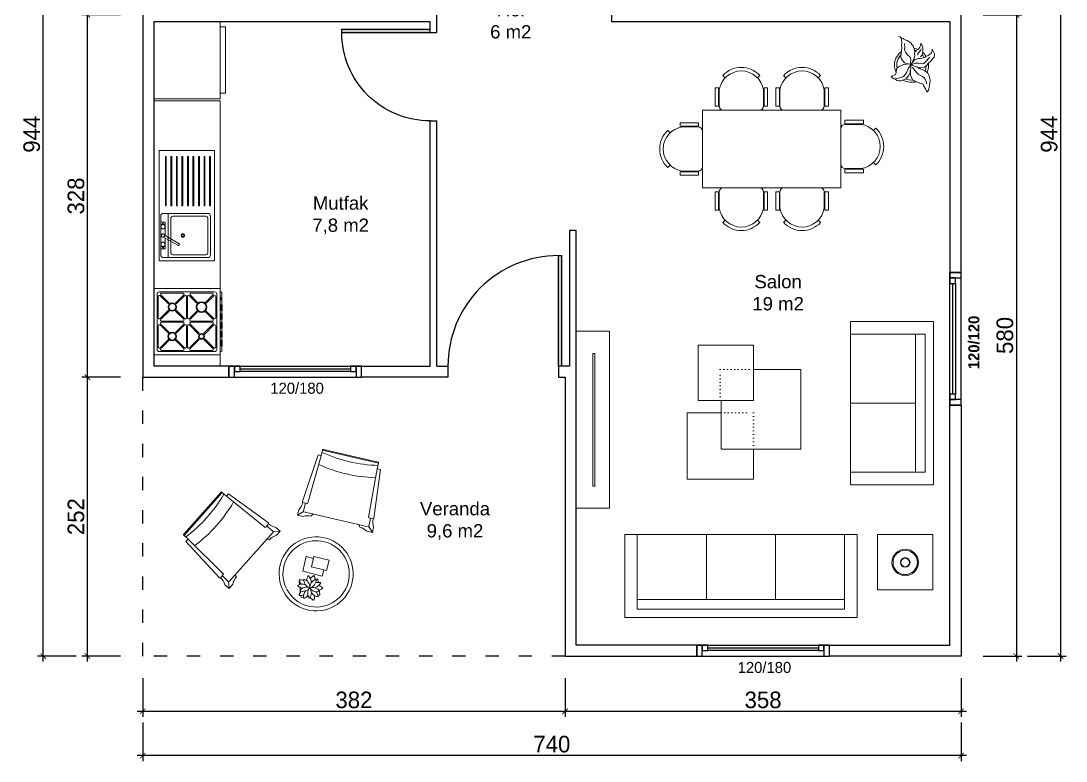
# Model space of a CAD drawing. Header units: inches. Extents: x 321 to 21697, y 7 to 6462.
# Drawn here: x 11832 to 12777, y 3896 to 4565 of the extents above; entities that cross this region are included whole.
import ezdxf

# ---------------------------------------------------------------- set-up
doc = ezdxf.new("R2010")
doc.units = ezdxf.units.IN
doc.header["$MEASUREMENT"] = 0
doc.linetypes.add('ACAD_ISO03W100', pattern=[30, 12, -18])
doc.linetypes.add('DOT2', pattern=[3.175, 0, -3.175])
doc.layers.add('Kapı', color=154, linetype='Continuous', true_color=0x0c4697)
doc.layers.add('Pencere', color=141, linetype='Continuous')
doc.layers.add('Veranda', color=31, linetype='Continuous')
doc.layers.add('tefris', color=8, linetype='Continuous', lineweight=5)
doc.layers.add('tefriş', color=8, linetype='Continuous', lineweight=0)
doc.styles.add('DIŞ ÖLÇÜ', font='FRAMDCN.TTF', dxfattribs={"height": 15})
doc.styles.get("Standard").update_dxf_attribs({"font": 'arial.ttf'})
doc.dimstyles.new('YAZI STİLİ', dxfattribs={"dimscale": 0.5, "dimtxt": 15, "dimasz": 10, "dimexe": 10, "dimexo": 10, "dimgap": 5, "dimtad": 1, "dimdec": 0, "dimtxsty": 'DIŞ ÖLÇÜ', "dimblk": 'ARCHTICK', "dimcen": 2.5, "dimdle": 10, "dimadec": 0, "dimazin": 0, "dimtfac": 1, "dimtdec": 0, "dimtix": 1, "dimtmove": 0, "dimatfit": 3, "dimldrblk": 'ARCHTICK', "dimfxl": 60, "dimfxlon": 1, "dimlwd": -1, "dimlwe": -1, "dimarcsym": 0})

# ---------------------------------------------------------------- blocks, each defined once
blk = doc.blocks.new('fewfe-flat-1')
at = {"layer": 'tefriş'}
for p, q in [((6.2, 30), (-14.8, 30)), ((-14.8, 30), (-14.8, 26)), ((-14.8, 26), (6.2, 26)), ((3.5, 25.3), (-14.5, 25.3)), ((6.2, 26), (6.2, 30)), ((-19.5, 20.3), (-19.5, -20.3)), ((17.7, 18.4), (20.3, 21.1)), ((17.7, -18.4), (20.3, -21.1)), ((-14.8, -26), (6.2, -26)), ((-14.8, -30), (-14.8, -26)), ((6.2, -30), (-14.8, -30)), ((-14.5, -25.3), (-7.9, -25.3)), ((-7.9, -25.3), (3.5, -25.3)), ((6.2, -26), (6.2, -30))]:
    blk.add_line(p, q, dxfattribs=at)
for centre, radius, start, end in [((-14.5, 20.3), 5, 90, 180), ((0, 0), 25.5, 277.8799, 82.1201), ((0.9, 0), 28.6, 312.6634, 47.3366), ((-14.5, -20.3), 5, 180, 270)]:
    blk.add_arc(centre, radius, start, end, dxfattribs=at)
blk = doc.blocks.new('tyhthtyhşpoş')
at = {"layer": 'tefriş', "linetype": 'Continuous'}
for p, q in [((6913.95, 6145.31), (6913.95, 6212.81)), ((6976.45, 6154.06), (6976.45, 6212.81)), ((7038.95, 6154.06), (7038.95, 6212.81)), ((7101.45, 6212.81), (7101.45, 6145.31)), ((7101.45, 6154.06), (6913.95, 6154.06)), ((7101.45, 6145.31), (6913.95, 6145.31))]:
    blk.add_line(p, q, dxfattribs=at)
blk.add_lwpolyline([(7112.7, 6212.81), (7112.7, 6137.81), (6902.7, 6137.81), (6902.7, 6212.81)], close=True, dxfattribs=at)
blk = doc.blocks.new('tyhjkooşp')
at = {"layer": 'tefris'}
blk.add_lwpolyline([(7131.2, 6162.81), (7131.2, 6212.81), (7181.2, 6212.81), (7181.2, 6162.81), (7131.2, 6162.81)], dxfattribs=at)
for radius in [12, 11, 4.35, 3.85]:
    blk.add_circle((7156.2, 6187.5), radius, dxfattribs=at)
blk = doc.blocks.new('saksı masa')
at = {"lineweight": 0, "elevation": 51.05}
for points in [[(42694.75, -80314.18), (42694.75, -80310.89), (42697.47, -80310.89)], [(42704.69, -80310.89), (42705.39, -80310.89)], [(42707.48, -80310.89), (42707.68, -80310.89)], [(42711.37, -80310.89), (42711.83, -80310.89), (42711.83, -80314.14)], [(42694.75, -80321.82), (42694.75, -80321.17)], [(42696.49, -80325.76), (42694.75, -80325.76), (42694.75, -80322.39)], [(42711.83, -80323.95), (42711.83, -80325.76), (42709.54, -80325.76)], [(42711.83, -80316.55), (42711.83, -80319.15)], [(42711.83, -80319.94), (42711.83, -80320.88)], [(42706.79, -80325.76), (42705.15, -80325.76)]]:
    blk.add_lwpolyline(points, dxfattribs=at)
at = {"linetype": 'ByBlock', "lineweight": 0}
for centre, radius, start, end in [((42695.37, -80323.47, 51.05), 9.31, 78.50685, 108.8699), ((42699.68, -80310.19, 51.05), 8.58, 211.3987, 260.8676), ((42703.62, -80310.85, 51.05), 7.29, 183.75273, 264.95532), ((42695.13, -80319.14, 51.05), 7.91, 7.48413, 81.22392), ((42704.6, -80309.85, 51.05), 7.21, 160.75243, 194.49137), ((42693.42, -80318.19, 51.05), 11.57, 46.64859, 67.78949), ((42709.49, -80312.53, 51.05), 8.58, 139.39871, 188.8676), ((42710.08, -80316.48, 51.05), 7.29, 111.75273, 192.95532), ((42695.53, -80312.53, 51.05), 9.31, 6.50685, 36.8699), ((42699.57, -80310.97, 51.05), 7.91, 295.48413, 9.22392), ((42710.3, -80322.58, 51.05), 8.58, 67.3987, 116.8676), ((42711.33, -80317.1, 51.05), 7.21, 88.75243, 122.49137), ((42705.99, -80309.31, 51.05), 9.31, 294.50685, 324.8699), ((42699.95, -80309.05, 51.05), 11.57, 334.64859, 355.78948), ((42700.09, -80327.22, 51.05), 11.57, 118.64859, 139.78948), ((42695.62, -80314.01, 51.05), 7.21, 232.75243, 266.49137), ((42701.53, -80325.89, 51.05), 7.91, 79.48413, 153.22392), ((42696.27, -80315.26, 51.05), 7.29, 255.75273, 336.95532), ((42705.72, -80327, 51.05), 9.31, 150.50685, 180.8699), ((42694.42, -80318.8, 51.05), 8.58, 283.3987, 332.8676), ((42709.93, -80321.89, 51.05), 7.91, 151.48413, 225.22392), ((42706.73, -80324.36, 51.05), 7.29, 39.75273, 120.95532), ((42708.71, -80312.67, 51.05), 7.91, 223.48413, 297.22392), ((42698.19, -80323.61, 51.05), 7.29, 327.75273, 48.95532), ((42712.28, -80318.25, 51.05), 9.31, 222.50685, 252.8699), ((42700.99, -80326.46, 51.05), 8.58, 355.3987, 44.8676), ((42710.66, -80312.44, 51.05), 11.57, 262.64859, 283.78949), ((42706.52, -80325.75, 51.05), 7.21, 16.75243, 50.49137), ((42710.75, -80323.67, 51.05), 11.57, 190.64859, 211.78949), ((42696.81, -80323.84, 51.05), 7.21, 304.75243, 338.49137)]:
    blk.add_arc(centre, radius, start, end, dxfattribs=at)
blk = doc.blocks.new('sdkg')
at = {"lineweight": 0}
blk.add_lwpolyline([(-25200.41, 766.3), (-25205.97, 764.97), (-25210.19, 782.61), (-25196.94, 785.78), (-25195.4, 779.31)], dxfattribs=at)
blk.add_lwpolyline([(-25203.08, 777.47), (-25193.73, 779.71), (-25190.44, 765.96), (-25199.79, 763.72)], close=True, dxfattribs=at)
for major_axis in [(23.69, -23.69), (21.21, -21.21)]:
    blk.add_ellipse((-25206.72, 770.75), major_axis=major_axis, ratio=1, start_param=0.785398, end_param=7.068583, dxfattribs=at)
at = {"lineweight": 0, "xscale": -1, "rotation": 304.2121771615189}
blk.add_blockref('saksı masa', (65209.5, 10616.07, -51.05), dxfattribs=at)
blk = doc.blocks.new('thytyhyth')
at = {"layer": 'tefris', "extrusion": (0, 0, -1)}
for p, q in [((6679.61, 6330.64), (6630.13, 6342.13)), ((6679.61, 6330.64), (6630.13, 6342.13)), ((6625.26, 6337.1), (6611.16, 6294.85)), ((6625.26, 6337.1), (6611.16, 6294.85)), ((6628.18, 6336.42), (6615.97, 6293.65)), ((6628.18, 6336.42), (6615.97, 6293.65)), ((6628.18, 6336.42), (6625.26, 6337.1)), ((6628.18, 6336.42), (6625.26, 6337.1)), ((6628.18, 6336.42), (6629.41, 6341.68)), ((6628.18, 6336.42), (6629.41, 6341.68)), ((6679.97, 6329.53), (6629.31, 6341.29)), ((6679.97, 6329.53), (6629.31, 6341.29)), ((6678.83, 6324.66), (6670.94, 6280.88)), ((6678.83, 6324.66), (6670.94, 6280.88)), ((6681.76, 6323.98), (6675.79, 6279.84)), ((6681.76, 6323.98), (6675.79, 6279.84)), ((6678.83, 6324.66), (6680.06, 6329.92)), ((6678.83, 6324.66), (6680.06, 6329.92)), ((6678.83, 6324.66), (6681.76, 6323.98)), ((6678.83, 6324.66), (6681.76, 6323.98)), ((6503.77, 6265.35), (6537.56, 6303.29)), ((6503.77, 6265.35), (6537.56, 6303.29)), ((6504.11, 6264.24), (6538.7, 6303.07)), ((6504.11, 6264.24), (6538.7, 6303.07)), ((6542.44, 6299.74), (6538.4, 6303.34)), ((6542.44, 6299.74), (6538.4, 6303.34)), ((6542.44, 6299.74), (6544.43, 6301.98)), ((6542.44, 6299.74), (6544.43, 6301.98)), ((6542.44, 6299.74), (6577.08, 6271.84)), ((6542.44, 6299.74), (6577.08, 6271.84)), ((6544.43, 6301.98), (6580.32, 6275.61)), ((6544.43, 6301.98), (6580.32, 6275.61)), ((6606.71, 6282.64), (6607.87, 6287.6)), ((6606.71, 6282.64), (6607.87, 6287.6)), ((6612.04, 6285.96), (6606.71, 6282.64)), ((6612.04, 6285.96), (6606.71, 6282.64)), ((6611.59, 6294.08), (6615.26, 6293.23)), ((6611.59, 6294.08), (6615.26, 6293.23)), ((6614.01, 6293.52), (6611.98, 6286.42)), ((6614.01, 6293.52), (6611.98, 6286.42)), ((6612.42, 6285.67), (6670.61, 6272.15)), ((6612.42, 6285.67), (6670.61, 6272.15)), ((6606.71, 6282.64), (6611.67, 6281.49)), ((6606.71, 6282.64), (6611.67, 6281.49)), ((6672.65, 6279.89), (6671.34, 6272.63)), ((6672.65, 6279.89), (6671.34, 6272.63)), ((6675.06, 6279.33), (6671.39, 6280.19)), ((6675.06, 6279.33), (6671.39, 6280.19)), ((6584.59, 6267.38), (6544.85, 6222.77)), ((6584.59, 6267.38), (6544.85, 6222.77)), ((6580.42, 6274.73), (6577.91, 6271.91)), ((6580.42, 6274.73), (6577.91, 6271.91)), ((6578.77, 6272.88), (6584.51, 6268.25)), ((6578.77, 6272.88), (6584.51, 6268.25)), ((6584.73, 6267.84), (6591, 6268.2)), ((6584.73, 6267.84), (6591, 6268.2)), ((6591, 6268.2), (6587.2, 6271.58)), ((6591, 6268.2), (6587.2, 6271.58)), ((6591, 6268.2), (6587.61, 6264.4)), ((6591, 6268.2), (6587.61, 6264.4)), ((6674.4, 6266.92), (6669.44, 6268.07)), ((6674.4, 6266.92), (6669.44, 6268.07)), ((6671.08, 6272.24), (6674.4, 6266.92)), ((6671.08, 6272.24), (6674.4, 6266.92)), ((6674.4, 6266.92), (6675.55, 6271.87)), ((6674.4, 6266.92), (6675.55, 6271.87)), ((6507.85, 6260.91), (6503.82, 6264.51)), ((6507.85, 6260.91), (6503.82, 6264.51)), ((6507.85, 6260.91), (6505.85, 6258.67)), ((6507.85, 6260.91), (6505.85, 6258.67)), ((6505.85, 6258.67), (6536.18, 6226.06)), ((6505.85, 6258.67), (6536.18, 6226.06)), ((6507.85, 6260.91), (6539.55, 6229.71)), ((6507.85, 6260.91), (6539.55, 6229.71)), ((6537.07, 6226.07), (6539.58, 6228.88)), ((6537.07, 6226.07), (6539.58, 6228.88)), ((6538.72, 6227.92), (6543.98, 6222.74)), ((6538.72, 6227.92), (6543.98, 6222.74)), ((6544.78, 6216.31), (6540.98, 6219.69)), ((6544.78, 6216.31), (6540.98, 6219.69)), ((6544.42, 6222.57), (6544.78, 6216.31)), ((6544.42, 6222.57), (6544.78, 6216.31)), ((6544.78, 6216.31), (6548.16, 6220.11)), ((6544.78, 6216.31), (6548.16, 6220.11))]:
    blk.add_line(p, q, dxfattribs=at)
for centre, radius, start, end in [((-6629.99, 6341.55), 0.6, 13.07801, 103.07801), ((-6629.99, 6341.55), 0.6, 13.07801, 103.07801), ((-6683.73, 6460.62), 133.11, 271.81399, 294.34203), ((-6683.73, 6460.62), 133.11, 271.81399, 294.34203), ((-6681.16, 6449.56), 133.11, 271.63318, 294.52284), ((-6681.16, 6449.56), 133.11, 271.63318, 294.52284), ((-6679.47, 6330.05), 0.6, 103.07801, 193.07801), ((-6679.47, 6330.05), 0.6, 103.07801, 193.07801), ((-6425.42, 6369.15), 133.11, 210.42925, 232.95729), ((-6425.42, 6369.15), 133.11, 210.42925, 232.95729), ((-6433.9, 6361.61), 133.11, 210.24844, 233.1381), ((-6433.9, 6361.61), 133.11, 210.24844, 233.1381), ((-6538, 6302.89), 0.6, 41.69327, 131.69327), ((-6538, 6302.89), 0.6, 41.69327, 131.69327), ((-6611.72, 6294.66), 0.6, 283.07801, 18.46325), ((-6611.72, 6294.66), 0.6, 283.07801, 18.46325), ((-6597.58, 6297.45), 14.24, 193.5555, 223.79495), ((-6597.58, 6297.45), 14.24, 193.5555, 223.79495), ((-6612.56, 6286.26), 0.6, 283.07801, 15.93033), ((-6612.56, 6286.26), 0.6, 283.07801, 15.93033), ((-6615.4, 6293.81), 0.6, 195.93033, 283.07801), ((-6615.4, 6293.81), 0.6, 195.93033, 283.07801), ((-6579.97, 6275.13), 0.6, 126.30802, 221.69327), ((-6579.97, 6275.13), 0.6, 126.30802, 221.69327), ((-6615.98, 6267.92), 14.24, 72.36107, 102.60053), ((-6615.98, 6267.92), 14.24, 72.36107, 102.60053), ((-6621.8, 6280.77), 2.91, 21.11051, 78.87006), ((-6621.8, 6280.77), 2.91, 21.11051, 78.87006), ((-6671.53, 6280.77), 0.6, 283.07801, 10.22569), ((-6671.53, 6280.77), 0.6, 283.07801, 10.22569), ((-6689.12, 6276.19), 14.24, 342.36107, 12.60053), ((-6689.12, 6276.19), 14.24, 342.36107, 12.60053), ((-6675.2, 6279.92), 0.6, 187.69277, 283.07801), ((-6675.2, 6279.92), 0.6, 187.69277, 283.07801), ((-6577.46, 6272.31), 0.6, 221.69327, 308.84095), ((-6577.46, 6272.31), 0.6, 221.69327, 308.84095), ((-6589.91, 6285.56), 14.24, 280.97633, 311.21578), ((-6589.91, 6285.56), 14.24, 280.97633, 311.21578), ((-6584.14, 6267.78), 0.6, 128.84095, 221.69327), ((-6584.14, 6267.78), 0.6, 128.84095, 221.69327), ((-6660.03, 6271.89), 2.91, 127.28597, 185.04552), ((-6660.03, 6271.89), 2.91, 127.28597, 185.04552), ((-6659.59, 6257.79), 14.24, 103.5555, 133.79495), ((-6659.59, 6257.79), 14.24, 103.5555, 133.79495), ((-6670.75, 6272.74), 0.6, 190.22569, 283.07801), ((-6670.75, 6272.74), 0.6, 190.22569, 283.07801), ((-6504.22, 6264.95), 0.6, 311.69327, 41.69327), ((-6504.22, 6264.95), 0.6, 311.69327, 41.69327), ((-6579.75, 6257.97), 2.91, 65.90122, 123.66077), ((-6579.75, 6257.97), 2.91, 65.90122, 123.66077), ((-6591.92, 6250.82), 14.24, 42.17075, 72.41021), ((-6591.92, 6250.82), 14.24, 42.17075, 72.41021), ((-6539.13, 6229.28), 0.6, 134.54559, 221.69327), ((-6539.13, 6229.28), 0.6, 134.54559, 221.69327), ((-6553.65, 6228.66), 2.91, 319.72576, 17.48531), ((-6553.65, 6228.66), 2.91, 319.72576, 17.48531), ((-6536.62, 6226.47), 0.6, 221.69327, 317.07851), ((-6536.62, 6226.47), 0.6, 221.69327, 317.07851), ((-6527.4, 6215.39), 14.24, 132.17075, 162.41021), ((-6527.4, 6215.39), 14.24, 132.17075, 162.41021), ((-6544.4, 6223.17), 0.6, 221.69327, 314.54559), ((-6544.4, 6223.17), 0.6, 221.69327, 314.54559), ((-6562.14, 6217.4), 14.24, 10.97633, 41.21578), ((-6562.14, 6217.4), 14.24, 10.97633, 41.21578)]:
    blk.add_arc(centre, radius, start, end, dxfattribs=at)
at = {"layer": 'tefris', "rotation": 62.92761273598358}
blk.add_blockref('sdkg', (18781.83, 28323.64), dxfattribs=at)
blk = doc.blocks.new('_ArchTick')
at = {"color": 0, "linetype": 'ByBlock', "const_width": 0.15}
blk.add_lwpolyline([(-0.5, -0.5), (0.5, 0.5)], dxfattribs=at)
blk = doc.blocks.new('*D593')
at = {"color": 0, "transparency": 16777216}
for p, q in [((12732.11, 4575.57), (12732.11, 3985.57)), ((12702.11, 4570.57), (12737.11, 4570.57)), ((12702.11, 3990.57), (12737.11, 3990.57))]:
    blk.add_line(p, q, dxfattribs=at)
at = {"layer": 'Defpoints', "color": 0, "transparency": 16777216}
for p in [(12672.11, 4570.57), (12682.11, 3990.57), (12732.11, 3990.57)]:
    blk.add_point(p, dxfattribs=at)
at = {"color": 0, "transparency": 16777216, "xscale": 5, "yscale": 5, "zscale": 5}
for p, rotation in [((12732.11, 4570.57), 90), ((12732.11, 3990.57), 270)]:
    blk.add_blockref('_ArchTick', p, dxfattribs=dict(at, rotation=rotation))
at = {"color": 0, "transparency": 16777216, "insert": (12721.83, 4280.57), "char_height": 15, "attachment_point": 5, "rotation": 90, "style": 'DIŞ ÖLÇÜ'}
blk.add_mtext('580', dxfattribs=at)
blk = doc.blocks.new('*D594')
at = {"color": 0, "transparency": 16777216}
for p, q in [((12324.11, 3970.57), (12324.11, 3935.57)), ((12682.11, 3970.57), (12682.11, 3935.57)), ((12687.11, 3940.57), (12319.11, 3940.57))]:
    blk.add_line(p, q, dxfattribs=at)
at = {"layer": 'Defpoints', "color": 0, "transparency": 16777216}
for p in [(12324.11, 3990.57), (12682.11, 3990.57), (12324.11, 3940.57)]:
    blk.add_point(p, dxfattribs=at)
at = {"color": 0, "transparency": 16777216, "xscale": 5, "yscale": 5, "zscale": 5, "rotation": 180}
blk.add_blockref('_ArchTick', (12324.11, 3940.57), dxfattribs=at)
at = {"color": 0, "transparency": 16777216, "xscale": 5, "yscale": 5, "zscale": 5}
blk.add_blockref('_ArchTick', (12682.11, 3940.57), dxfattribs=at)
at = {"color": 0, "transparency": 16777216, "insert": (12503.11, 3950.85), "char_height": 15, "attachment_point": 5, "style": 'DIŞ ÖLÇÜ'}
blk.add_mtext('358', dxfattribs=at)
blk = doc.blocks.new('*D595')
at = {"color": 0, "transparency": 16777216}
for p, q in [((11942.11, 3970.57), (11942.11, 3935.57)), ((12324.11, 3970.57), (12324.11, 3935.57)), ((12329.11, 3940.57), (11937.11, 3940.57))]:
    blk.add_line(p, q, dxfattribs=at)
at = {"layer": 'Defpoints', "color": 0, "transparency": 16777216}
for p in [(11942.11, 3990.57), (12324.11, 3990.57), (11942.11, 3940.57)]:
    blk.add_point(p, dxfattribs=at)
at = {"color": 0, "transparency": 16777216, "xscale": 5, "yscale": 5, "zscale": 5, "rotation": 180}
blk.add_blockref('_ArchTick', (11942.11, 3940.57), dxfattribs=at)
at = {"color": 0, "transparency": 16777216, "xscale": 5, "yscale": 5, "zscale": 5}
blk.add_blockref('_ArchTick', (12324.11, 3940.57), dxfattribs=at)
at = {"color": 0, "transparency": 16777216, "insert": (12133.11, 3950.85), "char_height": 15, "attachment_point": 5, "style": 'DIŞ ÖLÇÜ'}
blk.add_mtext('382', dxfattribs=at)
blk = doc.blocks.new('*D481')
at = {"color": 0, "transparency": 16777216}
for p, q in [((11892.11, 3985.57), (11892.11, 4247.82)), ((11922.11, 4242.82), (11887.11, 4242.82)), ((11922.11, 3990.57), (11887.11, 3990.57))]:
    blk.add_line(p, q, dxfattribs=at)
at = {"layer": 'Defpoints', "color": 0, "transparency": 16777216}
for p in [(11892.11, 4242.82), (11942.11, 4242.82), (11942.11, 3990.57)]:
    blk.add_point(p, dxfattribs=at)
at = {"color": 0, "transparency": 16777216, "xscale": 5, "yscale": 5, "zscale": 5}
for p, rotation in [((11892.11, 4242.82), 90), ((11892.11, 3990.57), 270)]:
    blk.add_blockref('_ArchTick', p, dxfattribs=dict(at, rotation=rotation))
at = {"color": 0, "transparency": 16777216, "insert": (11881.83, 4116.7), "char_height": 15, "attachment_point": 5, "rotation": 90, "style": 'DIŞ ÖLÇÜ'}
blk.add_mtext('252', dxfattribs=at)
blk = doc.blocks.new('*D482')
at = {"color": 0, "transparency": 16777216}
for p, q in [((11892.11, 4237.82), (11892.11, 4575.57)), ((11922.11, 4570.57), (11887.11, 4570.57)), ((11922.11, 4242.82), (11887.11, 4242.82))]:
    blk.add_line(p, q, dxfattribs=at)
at = {"layer": 'Defpoints', "color": 0, "transparency": 16777216}
for p in [(11892.11, 4570.57), (11952.11, 4570.57), (11942.11, 4242.82)]:
    blk.add_point(p, dxfattribs=at)
at = {"color": 0, "transparency": 16777216, "xscale": 5, "yscale": 5, "zscale": 5}
for p, rotation in [((11892.11, 4570.57), 90), ((11892.11, 4242.82), 270)]:
    blk.add_blockref('_ArchTick', p, dxfattribs=dict(at, rotation=rotation))
at = {"color": 0, "transparency": 16777216, "insert": (11881.83, 4406.7), "char_height": 15, "attachment_point": 5, "rotation": 90, "style": 'DIŞ ÖLÇÜ'}
blk.add_mtext('328', dxfattribs=at)
blk = doc.blocks.new('*D596')
at = {"color": 0, "transparency": 16777216}
for p, q in [((12742.11, 4934.57), (12777.11, 4934.57)), ((12772.11, 4939.57), (12772.11, 3985.57)), ((12742.11, 3990.57), (12777.11, 3990.57))]:
    blk.add_line(p, q, dxfattribs=at)
at = {"layer": 'Defpoints', "color": 0, "transparency": 16777216}
for p in [(12682.11, 4934.57), (12682.11, 3990.57), (12772.11, 3990.57)]:
    blk.add_point(p, dxfattribs=at)
at = {"color": 0, "transparency": 16777216, "xscale": 5, "yscale": 5, "zscale": 5}
for p, rotation in [((12772.11, 4934.57), 90), ((12772.11, 3990.57), 270)]:
    blk.add_blockref('_ArchTick', p, dxfattribs=dict(at, rotation=rotation))
at = {"color": 0, "transparency": 16777216, "insert": (12761.83, 4462.57), "char_height": 15, "attachment_point": 5, "rotation": 90, "style": 'DIŞ ÖLÇÜ'}
blk.add_mtext('944', dxfattribs=at)
blk = doc.blocks.new('*D485')
at = {"color": 0, "transparency": 16777216}
for p, q in [((11942.11, 3930.57), (11942.11, 3895.57)), ((12682.11, 3930.57), (12682.11, 3895.57)), ((12687.11, 3900.57), (11937.11, 3900.57))]:
    blk.add_line(p, q, dxfattribs=at)
at = {"layer": 'Defpoints', "color": 0, "transparency": 16777216}
for p in [(11942.11, 3990.57), (12682.11, 3990.57), (11942.11, 3900.57)]:
    blk.add_point(p, dxfattribs=at)
at = {"color": 0, "transparency": 16777216, "xscale": 5, "yscale": 5, "zscale": 5, "rotation": 180}
blk.add_blockref('_ArchTick', (11942.11, 3900.57), dxfattribs=at)
at = {"color": 0, "transparency": 16777216, "xscale": 5, "yscale": 5, "zscale": 5}
blk.add_blockref('_ArchTick', (12682.11, 3900.57), dxfattribs=at)
at = {"color": 0, "transparency": 16777216, "insert": (12312.11, 3910.85), "char_height": 15, "attachment_point": 5, "style": 'DIŞ ÖLÇÜ'}
blk.add_mtext('740', dxfattribs=at)
blk = doc.blocks.new('*D486')
at = {"color": 0, "transparency": 16777216}
for p, q in [((11882.11, 4934.57), (11847.11, 4934.57)), ((11852.11, 3985.57), (11852.11, 4939.57)), ((11882.11, 3990.57), (11847.11, 3990.57))]:
    blk.add_line(p, q, dxfattribs=at)
at = {"layer": 'Defpoints', "color": 0, "transparency": 16777216}
for p in [(11852.11, 4934.57), (11942.11, 4934.57), (11942.11, 3990.57)]:
    blk.add_point(p, dxfattribs=at)
at = {"color": 0, "transparency": 16777216, "xscale": 5, "yscale": 5, "zscale": 5}
for p, rotation in [((11852.11, 4934.57), 90), ((11852.11, 3990.57), 270)]:
    blk.add_blockref('_ArchTick', p, dxfattribs=dict(at, rotation=rotation))
at = {"color": 0, "transparency": 16777216, "insert": (11841.83, 4462.57), "char_height": 15, "attachment_point": 5, "rotation": 90, "style": 'DIŞ ÖLÇÜ'}
blk.add_mtext('944', dxfattribs=at)
blk = doc.blocks.new('RFSF')
for p, q in [((-10764.26, -3549.47), (-10764.26, -3539.47)), ((-10644.26, -3549.47), (-10644.26, -3539.47))]:
    blk.add_line(p, q)
at = {"layer": 'Pencere'}
for p, q in [((-10754.26, -3539.47), (-10654.26, -3539.47)), ((-10754.26, -3541.97), (-10654.26, -3541.97)), ((-10759.26, -3549.47), (-10649.26, -3549.47)), ((-10654.26, -3544.47), (-10754.26, -3544.47))]:
    blk.add_line(p, q, dxfattribs=at)
for points in [[(-10764.26, -3549.47), (-10759.26, -3549.47), (-10759.26, -3539.47), (-10764.26, -3539.47), (-10764.26, -3549.47)], [(-10759.26, -3539.47), (-10759.26, -3544.47), (-10754.26, -3544.47), (-10754.26, -3539.47), (-10759.26, -3539.47)], [(-10654.26, -3539.47), (-10654.26, -3544.47), (-10649.26, -3544.47), (-10649.26, -3539.47), (-10654.26, -3539.47)], [(-10649.26, -3549.47), (-10644.26, -3549.47), (-10644.26, -3539.47), (-10649.26, -3539.47), (-10649.26, -3549.47)]]:
    blk.add_lwpolyline(points, dxfattribs=at)

msp = doc.modelspace()

# ---------------------------------------------------------------- hatches: boundary and pattern name
at = {"layer": 'Kapı', "transparency": 33554636}
h = msp.add_hatch(color=256, dxfattribs=at)
h.dxf.hatch_style = 1
h.paths.add_polyline_path([(12202.11, 4580.57), (12122.11, 4580.57), (12122.11, 4577.57), (12202.11, 4577.57)])
h.paths.add_polyline_path([(12202.11, 4557.57), (12122.11, 4557.57), (12122.11, 4554.57), (12202.11, 4554.57)])
h.paths.add_polyline_path([(12452.11, 4580.57), (12372.11, 4580.57), (12372.11, 4577.57), (12452.11, 4577.57)])
h.paths.add_polyline_path([(12321.11, 4352.82), (12318.11, 4352.82), (12318.11, 4252.82), (12321.11, 4252.82)])
h.paths.add_polyline_path([(12218.11, 4830.57), (12215.11, 4830.57), (12215.11, 4750.57), (12218.11, 4750.57)])

# ---------------------------------------------------------------- linework, layer by layer
for p, q in [((11942.11, 4694.85), (11942.11, 4242.82)), ((12208.11, 4554.57), (12208.11, 4570.57)), ((12366.11, 4570.57), (12366.11, 4564.57)), ((12682.11, 4337.57), (12682.11, 4570.57)), ((11952.11, 4564.57), (12202.11, 4564.57)), ((12202.11, 4554.57), (12202.11, 4564.57)), ((12366.11, 4564.57), (12672.11, 4564.57)), ((12672.11, 4564.57), (12672.11, 4337.57)), ((12202.11, 4554.57), (12208.11, 4554.57)), ((12202.11, 4252.82), (12202.11, 4474.57)), ((12202.11, 4474.57), (12208.11, 4474.57)), ((12208.11, 4252.82), (12208.11, 4474.57)), ((12672.11, 4337.57), (12682.11, 4337.57)), ((12672.11, 4217.57), (12672.11, 4337.57)), ((12682.11, 4217.57), (12682.11, 4337.57)), ((12020.11, 4252.82), (11952.11, 4252.82)), ((12020.11, 4242.82), (12020.11, 4252.82)), ((12020.11, 4252.82), (12140.11, 4252.82)), ((11942.11, 4242.82), (12020.11, 4242.82)), ((12020.11, 4242.82), (12140.11, 4242.82)), ((12443.11, 4000.57), (12563.11, 4000.57)), ((12443.11, 3990.57), (12563.11, 3990.57))]:
    msp.add_line(p, q)
for points in [[(11952.11, 4564.57), (11952.11, 4252.82)], [(12140.11, 4252.82), (12202.11, 4252.82)], [(12208.11, 4252.82), (12218.11, 4252.82), (12218.11, 4242.82), (12140.11, 4242.82), (12140.11, 4252.82)], [(12563.11, 4000.57), (12672.11, 4000.57), (12672.11, 4217.57), (12682.11, 4217.57), (12682.11, 3990.57), (12563.11, 3990.57), (12563.11, 4000.57)]]:
    msp.add_lwpolyline(points)
msp.add_lwpolyline([(12324.11, 3990.57), (12443.11, 3990.57), (12443.11, 4000.57), (12334.11, 4000.57), (12334.11, 4315.57), (12334.11, 4375.57), (12328.11, 4375.57), (12328.11, 4252.82), (12318.11, 4252.82), (12318.11, 4242.82), (12324.11, 4242.82)], close=True)
at = {"layer": 'Kapı'}
for p, q in [((12122.11, 4554.57), (12122.11, 4557.57)), ((12318.11, 4352.82), (12321.11, 4352.82))]:
    msp.add_line(p, q, dxfattribs=at)
for points in [[(12122.11, 4557.57), (12202.11, 4557.57)], [(12321.11, 4252.82), (12321.11, 4352.82)]]:
    msp.add_lwpolyline(points, dxfattribs=at)
for points in [[(12202.11, 4474.57, -0.414214), (12122.11, 4554.57), (12202.11, 4554.57)], [(12318.11, 4252.82), (12318.11, 4352.82, 0.414214), (12218.11, 4252.82)]]:
    msp.add_lwpolyline(points, format="xyb", dxfattribs=at)
at = {"layer": 'tefris', "ltscale": 0.05}
for p, q in [((11952.11, 4564.57), (11952.11, 4494.57)), ((12012.11, 4564.57), (11952.11, 4564.57)), ((12012.11, 4494.57), (12012.11, 4564.57)), ((12012.11, 4559.57), (12012.11, 4499.57)), ((12017.11, 4559.57), (12012.11, 4559.57)), ((12017.11, 4499.57), (12017.11, 4559.57)), ((11952.11, 4494.57), (12012.11, 4494.57))]:
    msp.add_line(p, q, dxfattribs=at)
at = {"layer": 'tefris', "lineweight": 0}
for p, q in [((12655.11, 4535.98), (12655.93, 4537.93)), ((12655.93, 4537.93), (12656.07, 4539.48)), ((12637.07, 4525.51), (12637.94, 4527.22)), ((12637.94, 4527.22), (12639.1, 4528.75)), ((12639.1, 4528.75), (12640.32, 4530.04)), ((12640.32, 4530.04), (12641.7, 4530.61)), ((12641.7, 4530.61), (12643.38, 4531)), ((12643.38, 4531), (12645.11, 4531.15)), ((12645.11, 4531.15), (12646.55, 4531.48)), ((12646.55, 4531.48), (12648.05, 4531.57)), ((12648.05, 4531.57), (12649.38, 4532.38)), ((12649.38, 4532.38), (12650.94, 4533.25)), ((12652.86, 4527.13), (12650.43, 4524.55)), ((12650.94, 4533.25), (12652.33, 4533.82)), ((12652.33, 4533.82), (12653.66, 4534.63)), ((12654.13, 4528.18), (12652.86, 4527.13)), ((12653.66, 4534.63), (12655.11, 4535.98)), ((12655.35, 4529.47), (12654.13, 4528.18)), ((12656.51, 4531), (12655.35, 4529.47)), ((12657.73, 4532.29), (12656.51, 4531)), ((12658.12, 4533.9), (12657.73, 4532.29)), ((12658.03, 4535.39), (12658.12, 4533.9)), ((12637.66, 4525.14), (12637.13, 4525.27)), ((12644.3, 4522.63), (12637.66, 4525.14)), ((12645.85, 4522.48), (12644.3, 4522.63)), ((12648.97, 4523.2), (12645.85, 4522.48)), ((12650.43, 4524.55), (12648.97, 4523.2))]:
    msp.add_line(p, q, dxfattribs=at)
at = {"layer": 'tefris'}
for p, q in [((12658.03, 4535.39), (12656.07, 4539.48)), ((11957.11, 4447.96), (11958.11, 4447.96)), ((11957.11, 4347.96), (11957.11, 4447.96)), ((11957.11, 4447.96), (12007.11, 4447.96)), ((11962.6, 4397.92), (11962.6, 4442.55)), ((11962.6, 4442.55), (11963.43, 4442.55)), ((11963.43, 4442.55), (11963.43, 4397.92)), ((11967.6, 4397.92), (11967.6, 4442.55)), ((11967.6, 4442.55), (11968.43, 4442.55)), ((11968.43, 4442.55), (11968.43, 4397.92)), ((11972.6, 4397.92), (11972.6, 4442.55)), ((11972.6, 4442.55), (11973.43, 4442.55)), ((11973.43, 4442.55), (11973.43, 4397.92)), ((11977.6, 4397.92), (11977.6, 4442.55)), ((11977.6, 4442.55), (11978.43, 4442.55)), ((11978.43, 4442.55), (11978.43, 4397.92)), ((11982.6, 4397.92), (11982.6, 4442.55)), ((11982.6, 4442.55), (11983.43, 4442.55)), ((11983.43, 4442.55), (11983.43, 4397.92)), ((11987.6, 4397.92), (11987.6, 4442.55)), ((11987.6, 4442.55), (11988.43, 4442.55)), ((11988.43, 4442.55), (11988.43, 4397.92)), ((11992.6, 4397.92), (11992.6, 4442.55)), ((11992.6, 4442.55), (11993.43, 4442.55)), ((11993.43, 4442.55), (11993.43, 4397.92)), ((11997.6, 4397.92), (11997.6, 4442.55)), ((11997.6, 4442.55), (11998.43, 4442.55)), ((11998.43, 4442.55), (11998.43, 4397.92)), ((12002.6, 4397.92), (12002.6, 4442.55)), ((12002.6, 4442.55), (12003.43, 4442.55)), ((12003.43, 4442.55), (12003.43, 4397.92)), ((12007.11, 4447.96), (12007.11, 4347.96)), ((11963.43, 4397.92), (11962.6, 4397.92)), ((11968.43, 4397.92), (11967.6, 4397.92)), ((11973.43, 4397.92), (11972.6, 4397.92)), ((11978.43, 4397.92), (11977.6, 4397.92)), ((11983.43, 4397.92), (11982.6, 4397.92)), ((11988.43, 4397.92), (11987.6, 4397.92)), ((11993.43, 4397.92), (11992.6, 4397.92)), ((11998.43, 4397.92), (11997.6, 4397.92)), ((12003.43, 4397.92), (12002.6, 4397.92)), ((11958.43, 4388.46), (11958.43, 4353.46)), ((12000.93, 4390.96), (11960.93, 4390.96)), ((11965.1, 4390.96), (11965.1, 4350.96)), ((11967.6, 4386.8), (11967.6, 4355.13)), ((11999.26, 4388.46), (11969.26, 4388.46)), ((12000.93, 4355.13), (12000.93, 4386.8)), ((12003.43, 4353.46), (12003.43, 4388.46)), ((11962.43, 4382.96), (11958.43, 4382.96)), ((11958.43, 4382.96), (11958.43, 4358.96)), ((11959.93, 4380.85), (11959.93, 4381.96)), ((11959.93, 4381.96), (11960.93, 4381.96)), ((11960.93, 4381.96), (11960.93, 4380.85)), ((11962.43, 4370.97), (11962.43, 4382.96)), ((11973.79, 4362.1), (11960.92, 4369.53)), ((11961.92, 4371.26), (11974.79, 4363.83)), ((11962.43, 4358.96), (11962.43, 4368.66)), ((11958.43, 4358.96), (11962.43, 4358.96)), ((11959.93, 4361.08), (11959.93, 4359.96)), ((11959.93, 4359.96), (11960.93, 4359.96)), ((11960.93, 4359.96), (11960.93, 4361.08)), ((12007.11, 4347.96), (11957.11, 4347.96)), ((11960.93, 4350.96), (12000.93, 4350.96)), ((11969.26, 4353.46), (11999.26, 4353.46)), ((12007.11, 4347.96), (12007.11, 4348.96)), ((11952.11, 4322.46), (11952.61, 4322.96)), ((11952.11, 4263.46), (11952.11, 4322.46)), ((11952.61, 4322.96), (12011.61, 4322.96)), ((11957.11, 4319.96), (12007.11, 4319.96)), ((12011.61, 4322.96), (12012.11, 4322.46)), ((12012.11, 4263.46), (12012.11, 4322.46)), ((12012.11, 4319.96), (12013.19, 4319.96)), ((12013.69, 4319.46), (12013.19, 4319.96)), ((12013.69, 4308.27), (12013.69, 4319.46)), ((11955.11, 4267.96), (11955.11, 4317.96)), ((11956.11, 4296.58), (11956.11, 4315.84)), ((11965.32, 4309.04), (11957.81, 4316.55)), ((11966.03, 4309.75), (11958.52, 4317.25)), ((11959.23, 4318.96), (11978.49, 4318.96)), ((11966.03, 4309.75), (11965.32, 4309.04)), ((11979.19, 4317.25), (11971.69, 4309.75)), ((11972.39, 4309.04), (11971.69, 4309.75)), ((11979.9, 4316.55), (11972.39, 4309.04)), ((11981.61, 4296.58), (11981.61, 4315.84)), ((11982.61, 4296.58), (11982.61, 4315.84)), ((11991.12, 4309.75), (11984.31, 4316.55)), ((11991.82, 4310.45), (11985.02, 4317.25)), ((11985.73, 4318.96), (12004.99, 4318.96)), ((11991.12, 4309.75), (11991.82, 4310.45)), ((11998.89, 4310.45), (12005.69, 4317.25)), ((11999.6, 4309.75), (11998.89, 4310.45)), ((11999.6, 4309.75), (12006.4, 4316.55)), ((12008.11, 4296.58), (12008.11, 4315.84)), ((12009.11, 4267.96), (12009.11, 4317.96)), ((12012.11, 4314.77), (12013.19, 4314.77)), ((12012.11, 4312.77), (12013.19, 4312.77)), ((12013.19, 4312.77), (12013.19, 4314.77)), ((11965.32, 4303.38), (11957.81, 4295.88)), ((11966.03, 4302.68), (11958.52, 4295.17)), ((11966.03, 4302.68), (11965.32, 4303.38)), ((11972.39, 4303.38), (11971.69, 4302.68)), ((11979.19, 4295.17), (11971.69, 4302.68)), ((11979.9, 4295.88), (11972.39, 4303.38)), ((11984.31, 4295.88), (11991.12, 4302.68)), ((11985.02, 4295.17), (11991.82, 4301.97)), ((11991.82, 4301.97), (11991.12, 4302.68)), ((11998.89, 4301.97), (11999.6, 4302.68)), ((12005.69, 4295.17), (11998.89, 4301.97)), ((12006.4, 4295.88), (11999.6, 4302.68)), ((12012.11, 4308.27), (12014.11, 4308.27)), ((12012.11, 4303.27), (12014.11, 4303.27)), ((12012.61, 4303.27), (12012.61, 4308.27)), ((12013.11, 4303.27), (12013.11, 4308.27)), ((12013.69, 4300.27), (12013.69, 4303.27)), ((12014.11, 4303.27), (12014.11, 4308.27)), ((11959.23, 4293.46), (11978.49, 4293.46)), ((11959.23, 4292.46), (11978.49, 4292.46)), ((11985.73, 4293.46), (12004.99, 4293.46)), ((11985.73, 4292.46), (12004.99, 4292.46)), ((12012.11, 4300.27), (12014.11, 4300.27)), ((12012.11, 4295.27), (12014.11, 4295.27)), ((12012.11, 4292.27), (12014.11, 4292.27)), ((12012.61, 4295.27), (12012.61, 4300.27)), ((12012.61, 4287.27), (12012.61, 4292.27)), ((12013.11, 4295.27), (12013.11, 4300.27)), ((12013.11, 4287.27), (12013.11, 4292.27)), ((12013.69, 4292.27), (12013.69, 4295.27)), ((12014.11, 4295.27), (12014.11, 4300.27)), ((12014.11, 4287.27), (12014.11, 4292.27)), ((11956.11, 4270.08), (11956.11, 4289.34)), ((11957.81, 4290.05), (11965.32, 4282.54)), ((11958.52, 4290.75), (11966.03, 4283.25)), ((11965.32, 4282.54), (11966.03, 4283.25)), ((11971.69, 4283.25), (11979.19, 4290.75)), ((11971.69, 4283.25), (11972.39, 4282.54)), ((11972.39, 4282.54), (11979.9, 4290.05)), ((11981.61, 4270.08), (11981.61, 4289.34)), ((11982.61, 4270.08), (11982.61, 4289.34)), ((11992.53, 4281.83), (11984.31, 4290.05)), ((11993.24, 4282.54), (11985.02, 4290.75)), ((11992.53, 4281.83), (11993.24, 4282.54)), ((11997.48, 4282.54), (12005.69, 4290.75)), ((11998.19, 4281.83), (11997.48, 4282.54)), ((11998.19, 4281.83), (12006.4, 4290.05)), ((12008.11, 4270.08), (12008.11, 4289.34)), ((12012.11, 4287.27), (12014.11, 4287.27)), ((12012.11, 4284.27), (12014.11, 4284.27)), ((12012.61, 4279.27), (12012.61, 4284.27)), ((12013.11, 4279.27), (12013.11, 4284.27)), ((12013.69, 4284.27), (12013.69, 4287.27)), ((12014.11, 4279.27), (12014.11, 4284.27)), ((11957.81, 4269.38), (11965.32, 4276.88)), ((11958.52, 4268.67), (11966.03, 4276.18)), ((11965.32, 4276.88), (11966.03, 4276.18)), ((11971.69, 4276.18), (11972.39, 4276.88)), ((11971.69, 4276.18), (11979.19, 4268.67)), ((11972.39, 4276.88), (11979.9, 4269.38)), ((11984.31, 4269.38), (11992.53, 4277.59)), ((11985.02, 4268.67), (11993.24, 4276.88)), ((11993.24, 4276.88), (11992.53, 4277.59)), ((11997.48, 4276.88), (11998.19, 4277.59)), ((12005.69, 4268.67), (11997.48, 4276.88)), ((12006.4, 4269.38), (11998.19, 4277.59)), ((12012.11, 4279.27), (12014.11, 4279.27)), ((12012.11, 4276.27), (12014.11, 4276.27)), ((12012.61, 4271.27), (12012.61, 4276.27)), ((12013.11, 4271.27), (12013.11, 4276.27)), ((12013.69, 4276.27), (12013.69, 4279.27)), ((12014.11, 4271.27), (12014.11, 4276.27)), ((11952.11, 4263.46), (11952.61, 4262.96)), ((11952.61, 4262.96), (12011.61, 4262.96)), ((11957.11, 4265.96), (12007.11, 4265.96)), ((11959.23, 4266.96), (11978.49, 4266.96)), ((11985.73, 4266.96), (12004.99, 4266.96)), ((12012.11, 4263.46), (12011.61, 4262.96)), ((12012.11, 4271.27), (12014.11, 4271.27)), ((12012.11, 4265.96), (12013.19, 4265.96)), ((12013.19, 4265.96), (12013.69, 4266.46)), ((12013.69, 4266.46), (12013.69, 4271.27))]:
    msp.add_line(p, q, dxfattribs=at)
at = {"layer": 'tefris', "ltscale": 50}
msp.add_line((12017.11, 4499.57), (12012.11, 4499.57), dxfattribs=at)
at = {"layer": 'tefris', "lineweight": 0}
for points in [[(12634.4, 4526.15), (12632.79, 4526.54), (12631.13, 4527.16), (12629.78, 4528.62), (12628.73, 4529.89), (12627.92, 4531.22), (12627.59, 4532.66), (12627.88, 4535.76), (12628.27, 4537.36), (12628.18, 4538.85), (12628.57, 4540.46), (12628.38, 4543.44), (12628.53, 4544.99), (12628.35, 4547.98), (12628.02, 4549.42), (12626.96, 4550.69), (12625.54, 4551.37)], [(12629.62, 4549.03), (12627.91, 4549.9), (12627.61, 4550.08)], [(12637.13, 4525.27), (12637.51, 4526.87), (12639.25, 4530.3), (12640.06, 4532.25), (12640.21, 4533.8), (12640.12, 4535.3), (12640.26, 4536.85), (12639.93, 4538.28), (12639.84, 4539.78), (12638.7, 4542.54), (12637.64, 4543.81), (12636.83, 4545.14), (12633.29, 4547.35), (12631.63, 4547.98), (12629.92, 4548.85), (12629.62, 4549.03)], [(12636.54, 4525.64), (12636.44, 4527.13), (12636.74, 4530.23), (12636.41, 4531.66), (12635.36, 4532.94), (12634.06, 4534.15), (12631.96, 4536.7), (12631.39, 4538.08), (12631.06, 4539.52), (12631.21, 4541.07), (12631.02, 4544.05), (12630.91, 4544.53)], [(12645.32, 4532.46), (12646.53, 4533.75), (12647.11, 4535.65), (12647.49, 4537.25), (12647.64, 4538.8), (12647.55, 4540.29), (12647.16, 4541.97), (12646.59, 4543.35), (12645.54, 4544.63), (12645.63, 4543.13), (12644.77, 4541.42), (12643.66, 4539.65), (12642.33, 4538.84), (12640.95, 4538.26), (12640.71, 4538.21)], [(12642.96, 4533.93), (12643.1, 4535.48), (12644.32, 4536.77), (12645.48, 4538.3), (12646.17, 4539.72)], [(12637.79, 4525.67), (12640.56, 4526.82), (12642.05, 4526.91), (12643.84, 4526.82), (12645.45, 4526.43), (12646.99, 4526.28), (12648.43, 4526.61), (12649.71, 4527.67), (12650.92, 4528.96), (12652.09, 4530.49), (12653.3, 4531.78), (12653.43, 4532.31)], [(12618.95, 4514.26), (12620.23, 4515.31), (12621.61, 4515.88), (12622.94, 4516.69), (12623.33, 4518.3), (12623.62, 4521.39), (12624.78, 4522.92), (12626.06, 4523.97), (12630.21, 4525.69), (12633.2, 4525.87), (12634.64, 4526.21), (12636.54, 4525.64), (12637.37, 4525.32)], [(12636.89, 4525.21), (12636.79, 4523.42), (12636.35, 4518.78), (12634.61, 4515.35), (12633.45, 4513.82), (12632.18, 4512.77), (12630.85, 4511.95), (12629.23, 4511.33), (12627.84, 4510.76), (12626.05, 4510.85), (12624.45, 4511.23), (12622.73, 4512.1), (12620.78, 4512.91), (12619.25, 4514.07), (12618.95, 4514.26)], [(12636.59, 4525.4), (12635.48, 4523.63), (12634.32, 4522.1), (12633.07, 4518.78), (12631.96, 4517.01), (12630.8, 4515.48), (12629.52, 4514.43), (12628.14, 4513.85), (12623.82, 4512.86), (12622.16, 4513.48), (12622.11, 4513.72)], [(12651.66, 4500.6), (12650.55, 4502.11), (12649.98, 4503.49), (12648.36, 4506.15), (12648.02, 4507.59), (12646.31, 4508.45), (12644.7, 4508.84), (12639.72, 4510.72), (12638.19, 4511.88), (12637.62, 4513.26), (12636.99, 4514.89), (12636.42, 4516.27), (12636.33, 4517.76), (12636.18, 4519.5), (12636.2, 4520.51)], [(12638.1, 4523.22), (12639.21, 4521.71), (12642.36, 4517.89), (12643.65, 4516.68), (12645.43, 4515.57), (12647.14, 4514.7), (12648.67, 4513.54), (12649.72, 4512.27), (12650.29, 4510.89), (12650.92, 4509.27), (12650.9, 4508.25)], [(12642.11, 4523.39), (12643.64, 4522.23), (12648.62, 4520.35), (12650.39, 4519.24), (12651.97, 4517.84), (12653.36, 4515.13), (12654.19, 4511.53), (12653.89, 4508.44), (12653.5, 4506.83), (12653.36, 4505.28), (12652.58, 4502.08), (12651.6, 4500.84)]]:
    msp.add_lwpolyline(points, dxfattribs=at)
at = {"layer": 'tefris'}
for points in [[(12012.11, 4252.82), (12012.11, 4492.82), (11952.11, 4492.82), (11952.11, 4252.82)], [(12349.11, 4144.32), (12349.11, 4264.32), (12351.11, 4264.32), (12351.11, 4144.32)], [(12444.34, 4271.78), (12444.34, 4221.78), (12494.34, 4221.78), (12494.34, 4271.78)]]:
    msp.add_lwpolyline(points, close=True, dxfattribs=at)
for points in [[(11958.93, 4370.96), (11958.96, 4371.26), (11959.05, 4371.55), (11959.19, 4371.8), (11959.38, 4372.03), (11959.6, 4372.21), (11959.86, 4372.35), (11960.14, 4372.43), (11960.43, 4372.46), (11960.72, 4372.43), (11961, 4372.35), (11961.26, 4372.21), (11961.49, 4372.02), (11961.68, 4371.79), (11961.82, 4371.54), (11961.9, 4371.26), (11961.93, 4370.96), (11961.9, 4370.67), (11961.82, 4370.39), (11961.68, 4370.13), (11961.49, 4369.9), (11961.27, 4369.72), (11961.01, 4369.58), (11960.71, 4369.49), (11960.43, 4369.46), (11960.13, 4369.49), (11959.86, 4369.58), (11959.6, 4369.72), (11959.36, 4369.91), (11959.18, 4370.13), (11959.04, 4370.4), (11958.96, 4370.66), (11958.93, 4370.96), (11958.96, 4370.66), (11959.04, 4370.4), (11959.18, 4370.13), (11959.36, 4369.91), (11959.6, 4369.72), (11959.86, 4369.58), (11960.13, 4369.49), (11960.43, 4369.46), (11960.71, 4369.49), (11960.89, 4369.54), (11960.92, 4369.53), (11973.79, 4362.1), (11974.03, 4361.99), (11974.29, 4361.96), (11974.54, 4361.99), (11974.79, 4362.1), (11974.99, 4362.26), (11975.15, 4362.46), (11975.25, 4362.7), (11975.29, 4362.96), (11975.25, 4363.22), (11975.16, 4363.46), (11974.99, 4363.67), (11974.79, 4363.83), (11961.92, 4371.26), (11962.43, 4370.97), (11962.43, 4382.96), (11958.43, 4382.96), (11958.43, 4358.96), (11962.43, 4358.96), (11962.43, 4368.65), (11962.43, 4362.96), (11962.4, 4363.31), (11962.31, 4363.65), (11962.16, 4363.96), (11961.96, 4364.25), (11961.73, 4364.48), (11961.43, 4364.69), (11961.11, 4364.84), (11960.77, 4364.93), (11960.43, 4364.96), (11960.09, 4364.93), (11959.74, 4364.84), (11959.43, 4364.69), (11959.15, 4364.49), (11958.91, 4364.27), (11958.7, 4363.97), (11958.55, 4363.65), (11958.46, 4363.31), (11958.43, 4362.97), (11958.46, 4362.61), (11958.55, 4362.28), (11958.7, 4361.95), (11958.9, 4361.68), (11959.14, 4361.43), (11959.43, 4361.23), (11959.75, 4361.08), (11959.93, 4361.03), (11959.93, 4359.96), (11960.93, 4359.96), (11960.93, 4361.03), (11960.93, 4361.03), (11960.78, 4360.99), (11960.43, 4360.96), (11960.09, 4360.99), (11959.75, 4361.08), (11959.93, 4361.03), (11959.93, 4361.03), (11959.93, 4361.03), (11959.93, 4361.03), (11960.09, 4360.99), (11960.43, 4360.96), (11960.78, 4360.99), (11960.93, 4361.03), (11961.12, 4361.08), (11961.44, 4361.23), (11961.72, 4361.43), (11961.97, 4361.69), (11962.17, 4361.98), (11962.31, 4362.28), (11962.4, 4362.62), (11962.43, 4362.96), (11962.43, 4358.96), (11958.43, 4358.96), (11958.43, 4378.96), (11958.46, 4378.62), (11958.55, 4378.27), (11958.7, 4377.96), (11958.9, 4377.68), (11959.14, 4377.43), (11959.39, 4377.25), (11959.72, 4377.09), (11960.09, 4376.99), (11960.43, 4376.96), (11960.78, 4376.99), (11961.12, 4377.09), (11961.43, 4377.23), (11961.72, 4377.43), (11961.96, 4377.68), (11962.16, 4377.96), (11962.31, 4378.28), (11962.4, 4378.62), (11962.43, 4378.96), (11962.4, 4379.3), (11962.3, 4379.67), (11962.15, 4379.98), (11961.95, 4380.26), (11961.7, 4380.51), (11961.44, 4380.69), (11961.13, 4380.84), (11960.93, 4380.9), (11960.93, 4381.96), (11959.93, 4381.96), (11959.93, 4380.9), (11959.74, 4380.84), (11959.44, 4380.7), (11959.15, 4380.5), (11958.9, 4380.25), (11958.7, 4379.96), (11958.56, 4379.66), (11958.46, 4379.29), (11958.43, 4378.96), (11958.46, 4379.29), (11958.56, 4379.66), (11958.7, 4379.96), (11958.9, 4380.25), (11959.15, 4380.5), (11959.44, 4380.7), (11959.93, 4380.9), (11960.43, 4380.96), (11960.76, 4380.93), (11960.93, 4380.89), (11960.93, 4380.9)], [(12465.11, 4221.78), (12465.11, 4177.78), (12537.11, 4177.78), (12537.11, 4249.78), (12494.34, 4249.78)], [(12465.11, 4210.57), (12434.34, 4210.57), (12434.34, 4150.57), (12494.34, 4150.57), (12494.34, 4177.78)]]:
    msp.add_lwpolyline(points, dxfattribs=at)
at = {"layer": 'tefris', "linetype": 'DOT2'}
for points in [[(12464.34, 4221.78), (12464.34, 4249.78), (12494.34, 4249.78)], [(12465.11, 4210.57), (12494.34, 4210.57), (12494.34, 4177.78)]]:
    msp.add_lwpolyline(points, dxfattribs=at)
at = {"layer": 'tefris'}
for centre, radius in [((11960.43, 4378.96), 2), ((11960.43, 4370.96), 1.5), ((11978.43, 4370.96), 1.67), ((11977.04, 4370.96), 0.195), ((11977.46, 4369.99), 0.195), ((11977.47, 4371.9), 0.195), ((11978.43, 4370.96), 1.1), ((11978.43, 4370.96), 0.833), ((11978.43, 4372.33), 0.195), ((11978.43, 4369.59), 0.195), ((11979.37, 4371.94), 0.195), ((11979.41, 4369.99), 0.195), ((11979.81, 4370.96), 0.195), ((11960.43, 4362.96), 2), ((11968.86, 4306.21), 3.76), ((11995.36, 4306.21), 4.88), ((11995.36, 4306.21), 4.28), ((11968.86, 4306.21), 3.16), ((11968.86, 4279.71), 3.89), ((11968.86, 4279.71), 3.29), ((11995.36, 4279.71), 2.64), ((11995.36, 4279.71), 2.04)]:
    msp.add_circle(centre, radius, dxfattribs=at)
at = {"layer": 'tefris', "lineweight": 0}
for radius, start, end in [(15.44, 125.88865, 205.10561), (15.44, 68.1512, 81.28389), (13.38, 70.37036, 78.5204), (15.44, 31.52538, 49.44237), (13.38, 135.66228, 191.92743), (13.38, 32.40728, 45.20658), (13.38, 336.96386, 359.51193), (15.44, 334.98781, 7.21437), (15.44, 240.49362, 285.48433), (13.38, 246.65995, 275.19772)]:
    msp.add_arc((12637.32, 4524.95), radius, start, end, dxfattribs=at)
at = {"layer": 'tefris'}
for centre, radius, start, end in [((11960.93, 4388.46), 2.5, 90, 180), ((11969.26, 4386.8), 1.67, 90, 180), ((11999.26, 4386.8), 1.67, 0, 90), ((12000.93, 4388.46), 2.5, 0, 90), ((11974.29, 4362.96), 1, 240, 60), ((11960.93, 4353.46), 2.5, 180, 270), ((11969.26, 4355.13), 1.67, 180, 270), ((11999.26, 4355.13), 1.67, 270, 0), ((12000.93, 4353.46), 2.5, 270, 0), ((11957.11, 4317.96), 2, 90, 180), ((12007.11, 4317.96), 2, 0, 90), ((11957.11, 4315.84), 1, 45, 180), ((11959.23, 4317.96), 1, 90, 225), ((11978.49, 4317.96), 1, 315, 90), ((11980.61, 4315.84), 1, 0, 135), ((11983.61, 4315.84), 1, 45, 180), ((11985.73, 4317.96), 1, 90, 225), ((12004.99, 4317.96), 1, 315, 90), ((12007.11, 4315.84), 1, 0, 135), ((11957.11, 4296.58), 1, 180, 315), ((11959.23, 4294.46), 1, 135, 270), ((11959.23, 4291.46), 1, 90, 225), ((11978.49, 4294.46), 1, 270, 45), ((11978.49, 4291.46), 1, 315, 90), ((11980.61, 4296.58), 1, 225, 0), ((11983.61, 4296.58), 1, 180, 315), ((11985.73, 4294.46), 1, 135, 270), ((11985.73, 4291.46), 1, 90, 225), ((12004.99, 4294.46), 1, 270, 45), ((12004.99, 4291.46), 1, 315, 90), ((12007.11, 4296.58), 1, 225, 0), ((11957.11, 4289.34), 1, 45, 180), ((11980.61, 4289.34), 1, 0, 135), ((11983.61, 4289.34), 1, 45, 180), ((12007.11, 4289.34), 1, 0, 135), ((11957.11, 4267.96), 2, 180, 270), ((11957.11, 4270.08), 1, 180, 315), ((11959.23, 4267.96), 1, 135, 270), ((11978.49, 4267.96), 1, 270, 45), ((11980.61, 4270.08), 1, 225, 0), ((11983.61, 4270.08), 1, 180, 315), ((11985.73, 4267.96), 1, 135, 270), ((12004.99, 4267.96), 1, 270, 45), ((12007.11, 4270.08), 1, 225, 0), ((12007.11, 4267.96), 2, 270, 0)]:
    msp.add_arc(centre, radius, start, end, dxfattribs=at)
at = {"layer": 'tefriş'}
for p, q in [((12503.4, 4484.23), (12503.4, 4484.23)), ((12582.11, 4156.82), (12582.11, 4293.07)), ((12582.11, 4293.07), (12657.11, 4293.07)), ((12657.11, 4293.07), (12657.11, 4145.57)), ((12582.11, 4281.82), (12649.61, 4281.82)), ((12640.86, 4281.82), (12640.86, 4156.82)), ((12649.61, 4281.82), (12649.61, 4156.82)), ((12640.86, 4219.32), (12582.11, 4219.32)), ((12640.86, 4156.82), (12582.11, 4156.82)), ((12582.11, 4145.57), (12582.11, 4156.82)), ((12649.61, 4156.82), (12582.11, 4156.82)), ((12657.11, 4145.57), (12582.11, 4145.57))]:
    msp.add_line(p, q, dxfattribs=at)
for points in [[(12448.4, 4414.23), (12448.4, 4484.23), (12573.4, 4484.23), (12573.4, 4414.23)], [(12364.11, 4124.32), (12334.11, 4124.32), (12334.11, 4284.32), (12364.11, 4284.32)]]:
    msp.add_lwpolyline(points, close=True, dxfattribs=at)
at = {"layer": 'Veranda', "linetype": 'ACAD_ISO03W100'}
msp.add_lwpolyline([(12324.11, 3990.57), (11942.11, 3990.57), (11942.11, 4242.82)], dxfattribs=at)

# ---------------------------------------------------------------- block references
at = {"rotation": 90}
msp.add_blockref('RFSF', (9132.64, 14981.83), dxfattribs=at)
for name, p in [('RFSF', (22784.37, 7792.29)), ('thytyhyth', (5475.41, -2164.61)), ('tyhthtyhşpoş', (5475.41, -2112.24)), ('tyhjkooşp', (5475.41, -2112.24)), ('RFSF', (23207.37, 7540.04))]:
    msp.add_blockref(name, p)
at = {"layer": 'tefriş', "yscale": 0.7920000000000001, "zscale": 0.7920000000000001}
for p, xscale, rotation in [((12483.4, 4499.67), 0.7920000000000001, 90), ((12538.4, 4499.67), 0.7920000000000001, 90), ((12432.96, 4449.23), 0.7920000000000001, 180), ((12483.4, 4398.78), -0.7920000000000001, 90), ((12538.4, 4398.78), 0.7920000000000001, 270.0000000002281)]:
    msp.add_blockref('fewfe-flat-1', p, dxfattribs=dict(at, xscale=xscale, rotation=rotation))
at = {"layer": 'tefriş', "xscale": 0.7920000000000001, "yscale": 0.7920000000000001, "zscale": 0.7920000000000001}
msp.add_blockref('fewfe-flat-1', (12588.85, 4451.47), dxfattribs=at)

# ---------------------------------------------------------------- texts
at = {"attachment_point": 1}
for s, width, insert, char_height in [('\\pxqc;Hol\\P6 m2', 51.2976, (12249.28, 4581.2), 12), ('\\pxqc;Mutfak\\P7,8 m2', 108.0877, (12067.08, 4406.3), 12), ('\\pxqc;Salon\\P19 m2', 108.0877, (12462.66, 4335.25), 12), ('\\pxqc;{\\fFranklin Gothic Medium Cond|b0|i0|c0|p34;120/180}', 54.2877, (12054.58, 4237.84), 10), ('\\pxqc;Veranda\\P9,6 m2', 147.0725, (12150.98, 4129.88), 12), ('\\pxqc;{\\fFranklin Gothic Medium Cond|b0|i0|c0|p34;120/180}', 54.2877, (12477.2, 3985.28), 10)]:
    msp.add_mtext_dynamic_manual_height_columns(s, width=width, gutter_width=12.5, heights=[0], dxfattribs=dict(at, insert=insert, char_height=char_height))
at = {"insert": (12698.98, 4301.39), "char_height": 10, "attachment_point": 9, "rotation": 90}
msp.add_mtext_dynamic_manual_height_columns('\\pxqc;{\\fFranklin Gothic Medium Cond|b1|i0|c0|p34;120/1\\fFranklin Gothic Medium Cond|b1|i0|c162|p34;2\\fFranklin Gothic Medium Cond|b1|i0|c0|p34;0}', width=54.2877, gutter_width=12.5, heights=[0], dxfattribs=at)

# ---------------------------------------------------------------- dimensions: what is measured, and where the dimension line sits
for base, p1, p2, picture, middle in [((11852.11, 4934.57), (11942.11, 3990.57), (11942.11, 4934.57), '*D486', (11841.83, 4462.57)), ((12772.11, 3990.57), (12682.11, 4934.57), (12682.11, 3990.57), '*D596', (12761.83, 4462.57)), ((11892.11, 4242.82), (11942.11, 3990.57), (11942.11, 4242.82), '*D481', (11881.83, 4116.7))]:
    dim = msp.add_linear_dim(base=base, p1=p1, p2=p2, angle=90, dimstyle='YAZI STİLİ')
    dim.commit()
    dim.dimension.update_dxf_attribs({"geometry": picture, "text_midpoint": middle})
for base, p1, p2, picture, middle in [((11892.11, 4570.57), (11942.11, 4242.82), (11952.11, 4570.57), '*D482', (11881.83, 4406.7)), ((12732.11, 3990.57), (12672.11, 4570.57), (12682.11, 3990.57), '*D593', (12721.83, 4280.57))]:
    dim = msp.add_linear_dim(base=base, p1=p1, p2=p2, angle=90, dimstyle='YAZI STİLİ', override={"dimtmove": 1})
    dim.commit()
    dim.dimension.update_dxf_attribs({"geometry": picture, "text_midpoint": middle})
dim = msp.add_linear_dim(base=(11942.11, 3940.57), p1=(12324.11, 3990.57), p2=(11942.11, 3990.57), dimstyle='YAZI STİLİ', override={"dimtmove": 1})
dim.commit()
dim.dimension.update_dxf_attribs({"geometry": '*D595', "text_midpoint": (12133.11, 3950.85)})
for base, p2, picture, middle in [((11942.11, 3900.57), (11942.11, 3990.57), '*D485', (12312.11, 3910.85)), ((12324.11, 3940.57), (12324.11, 3990.57), '*D594', (12503.11, 3950.85))]:
    dim = msp.add_linear_dim(base=base, p1=(12682.11, 3990.57), p2=p2, dimstyle='YAZI STİLİ')
    dim.commit()
    dim.dimension.update_dxf_attribs({"geometry": picture, "text_midpoint": middle})

doc.saveas('drawing.dxf')
